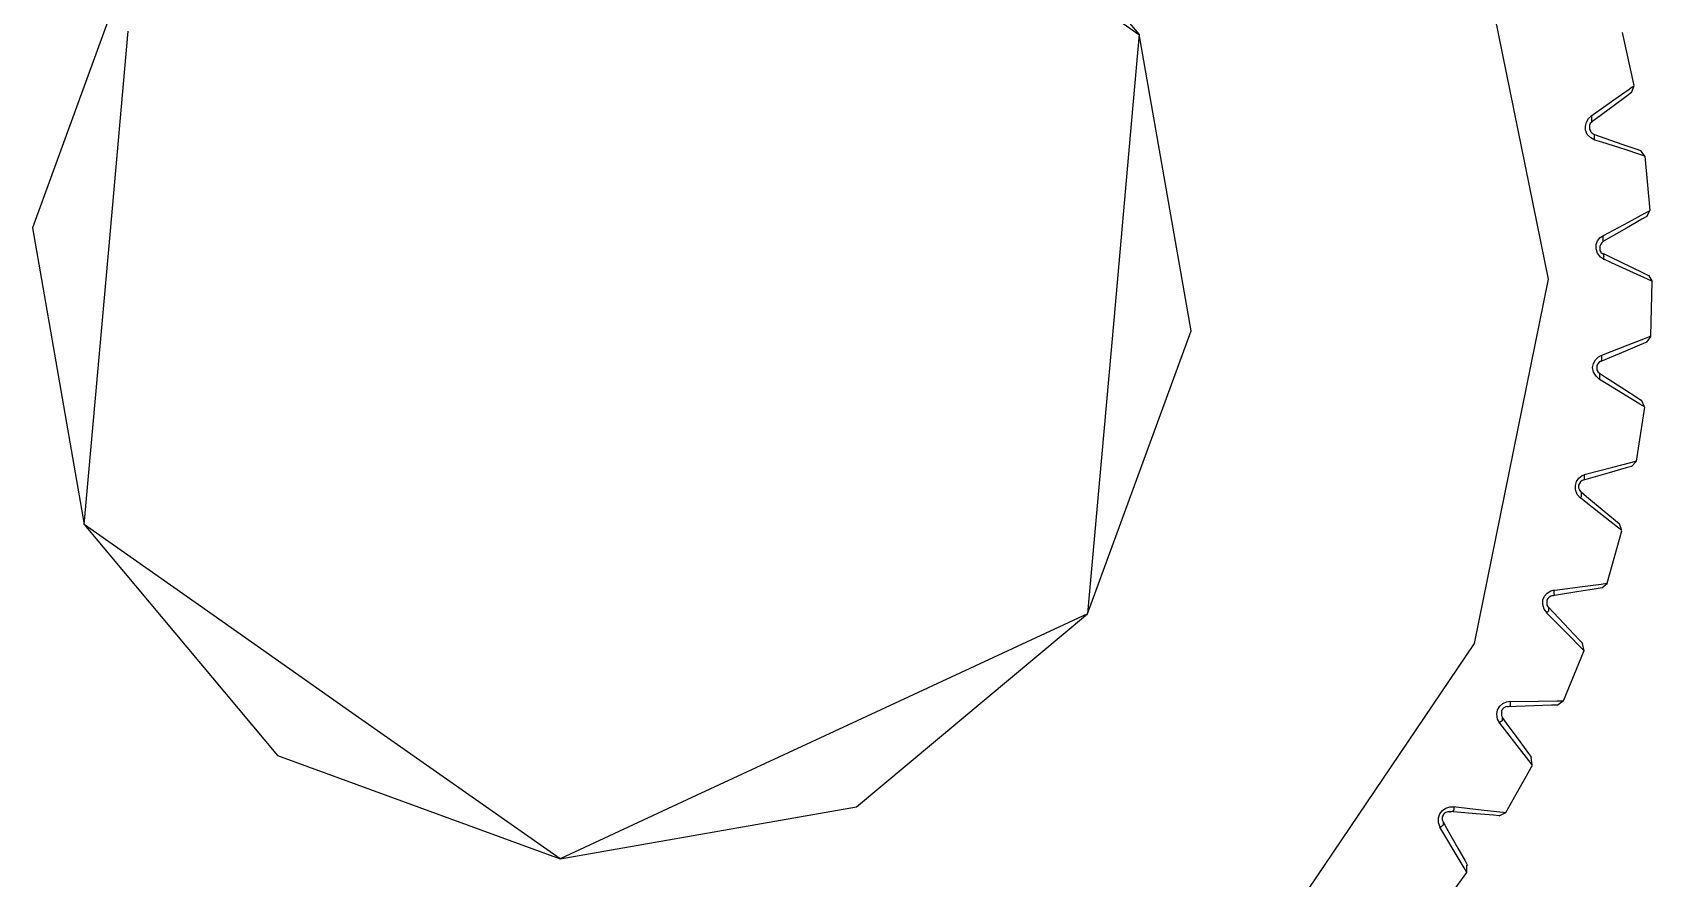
# Model space of a CAD drawing. Extents: x -1 to 1284, y 105 to 936.
# Drawn here: x 325.438 to 329.906, y 223.265 to 225.598 of the extents above; entities that cross this region are included whole.
import ezdxf

# ---------------------------------------------------------------- set-up
doc = ezdxf.new("R2010")
doc.units = 0

msp = doc.modelspace()

# ---------------------------------------------------------------- linework, layer by layer
for p, q in [((328.49, 225.593), (327.957201, 226.229766)), ((329.619, 224.917), (329.41454, 225.920858)), ((325.723, 225.839), (325.437955, 225.0592)), ((328.174425, 225.813527), (328.489596, 225.59218)), ((325.65294, 225.050236), (325.701914, 225.601119)), ((328.49, 225.593), (328.468833, 225.355471)), ((328.633059, 224.774797), (328.490028, 225.59265)), ((329.855, 225.451), (329.823224, 225.597616)), ((329.835565, 225.422845), (329.796353, 225.393723)), ((329.799447, 225.411659), (329.841701, 225.441467)), ((329.848, 225.432), (329.835565, 225.422845)), ((329.841701, 225.441467), (329.849903, 225.447341)), ((329.848, 225.432), (329.855408, 225.450838)), ((329.849903, 225.447341), (329.85493, 225.45086)), ((329.736, 225.367), (329.799447, 225.411659)), ((329.796353, 225.393723), (329.737484, 225.350006)), ((328.468833, 225.355471), (328.419859, 224.804585)), ((329.720806, 225.339682), (329.723452, 225.35053)), ((329.720806, 225.328226), (329.720806, 225.339682)), ((329.725833, 225.316769), (329.720806, 225.328226)), ((329.723452, 225.35053), (329.729273, 225.36024)), ((329.729273, 225.36024), (329.73721, 225.367463)), ((329.734296, 225.346481), (329.73165, 225.341719)), ((329.73165, 225.341719), (329.73165, 225.336374)), ((329.73165, 225.336374), (329.731888, 225.331664)), ((329.731888, 225.331664), (329.732073, 225.330606)), ((329.732073, 225.330606), (329.734719, 225.32624)), ((329.738, 225.35), (329.734296, 225.346481)), ((329.734719, 225.32624), (329.734719, 225.324918)), ((329.734719, 225.324918), (329.738423, 225.320658)), ((329.738, 225.365), (329.735354, 225.367699)), ((329.738, 225.362), (329.738, 225.365)), ((329.738, 225.359), (329.738, 225.362)), ((329.738026, 225.357117), (329.738, 225.359)), ((329.738, 225.355), (329.738026, 225.357117)), ((329.738, 225.353), (329.738, 225.355)), ((329.738, 225.351), (329.738, 225.353)), ((329.738, 225.35), (329.738, 225.351)), ((329.735358, 225.306874), (329.725833, 225.316769)), ((329.747, 225.301), (329.735358, 225.306874)), ((329.738423, 225.320658), (329.738423, 225.319864)), ((329.738423, 225.319864), (329.74398, 225.316901)), ((329.743, 225.317), (329.745646, 225.316206)), ((329.743, 225.317), (329.761521, 225.310571)), ((329.745106, 225.306354), (329.744894, 225.303497)), ((329.744894, 225.303497), (329.745, 225.301)), ((329.745646, 225.316206), (329.745, 225.315)), ((329.745, 225.315), (329.745, 225.314)), ((329.745, 225.314), (329.745, 225.312)), ((329.745, 225.312), (329.745, 225.309)), ((329.745, 225.309), (329.745106, 225.306354)), ((329.766229, 225.294835), (329.746385, 225.301133)), ((329.761521, 225.310571), (329.82129, 225.289907)), ((329.83002, 225.274568), (329.766229, 225.294835)), ((329.82129, 225.289907), (329.859443, 225.276731)), ((329.870712, 225.261604), (329.83002, 225.274568)), ((329.859443, 225.276731), (329.872937, 225.272074)), ((329.885, 225.257), (329.870712, 225.261604)), ((329.885, 225.257), (329.8723, 225.272743)), ((329.899, 225.107), (329.885242, 225.256376)), ((329.884877, 225.099187), (329.893872, 225.104003)), ((329.89, 225.09), (329.899525, 225.107806)), ((329.893872, 225.104003), (329.899164, 225.106887)), ((325.437955, 225.0592), (325.580998, 224.24135)), ((329.834067, 225.058224), (329.770356, 225.02192)), ((329.771, 225.038), (329.839342, 225.074687)), ((329.876506, 225.082406), (329.834067, 225.058224)), ((329.839342, 225.074687), (329.884877, 225.099187)), ((329.89, 225.09), (329.876506, 225.082406)), ((325.605606, 224.51754), (325.65294, 225.050236)), ((329.75051, 225.012645), (329.754479, 225.02307)), ((329.75051, 225.001162), (329.75051, 225.012645)), ((329.754479, 225.02307), (329.761623, 225.031986)), ((329.762856, 225.013512), (329.76021, 225.008353)), ((329.761623, 225.031986), (329.770354, 225.038204)), ((329.766031, 225.017931), (329.762856, 225.013512)), ((329.77, 225.021), (329.766031, 225.017931)), ((329.769947, 225.030381), (329.77, 225.033)), ((329.77, 225.028), (329.769947, 225.030381)), ((329.77, 225.036), (329.77, 225.038)), ((329.77, 225.033), (329.77, 225.036)), ((329.77, 225.026), (329.77, 225.028)), ((329.77, 225.024), (329.77, 225.026)), ((329.77, 225.022), (329.77, 225.024)), ((329.77, 225.021), (329.77, 225.022)), ((329.75395, 224.989203), (329.75051, 225.001162)), ((329.762152, 224.97825), (329.75395, 224.989203)), ((329.76021, 225.008353), (329.76021, 225.00367)), ((329.76021, 225.00367), (329.760263, 225.002611)), ((329.760263, 225.002611), (329.760263, 224.998087)), ((329.760263, 224.998087), (329.760263, 224.996764)), ((329.760263, 224.996764), (329.763438, 224.992108)), ((329.773, 224.971), (329.762152, 224.97825)), ((329.763438, 224.992108), (329.763438, 224.991314)), ((329.763438, 224.991314), (329.768465, 224.987715)), ((329.771106, 224.979619), (329.770894, 224.976973)), ((329.770894, 224.976973), (329.771, 224.974)), ((329.771, 224.988), (329.771, 224.987)), ((329.771, 224.988), (329.788727, 224.979375)), ((329.771, 224.987), (329.771, 224.986)), ((329.771, 224.986), (329.771, 224.984)), ((329.771, 224.984), (329.771, 224.982)), ((329.771, 224.982), (329.771106, 224.979619)), ((329.771, 224.974), (329.771, 224.971)), ((329.79252, 224.962879), (329.77347, 224.971505)), ((329.788727, 224.979375), (329.84556, 224.951665)), ((329.853374, 224.935077), (329.79252, 224.962879)), ((329.84556, 224.951665), (329.88186, 224.933991)), ((329.892242, 224.917297), (329.853374, 224.935077)), ((329.88186, 224.933991), (329.894825, 224.927747)), ((329.906, 224.911), (329.895417, 224.928171)), ((329.41454, 223.913142), (329.619, 224.917)), ((329.619, 224.917), (329.619, 224.917)), ((329.906, 224.911), (329.892242, 224.917297)), ((329.901, 224.761), (329.905233, 224.910958)), ((328.419859, 224.804585), (328.372499, 224.271889)), ((328.348, 223.995), (328.633059, 224.774797)), ((329.838284, 224.736181), (329.886438, 224.755019)), ((329.89, 224.744), (329.875977, 224.738073)), ((329.886438, 224.755019), (329.895963, 224.758723)), ((329.89, 224.744), (329.901642, 224.760536)), ((329.895963, 224.758723), (329.901519, 224.76084)), ((329.748623, 224.694869), (329.756825, 224.70286)), ((329.756825, 224.70286), (329.766085, 224.707992)), ((329.830919, 224.719182), (329.763291, 224.690824)), ((329.766, 224.708), (329.838284, 224.736181)), ((329.766, 224.705), (329.766, 224.708)), ((329.766159, 224.702054), (329.766, 224.705)), ((329.766, 224.697), (329.766238, 224.699381)), ((329.766238, 224.699381), (329.766159, 224.702054)), ((329.875977, 224.738073), (329.830919, 224.719182)), ((329.740685, 224.673676), (329.743331, 224.685)), ((329.743331, 224.661373), (329.740685, 224.673676)), ((329.743331, 224.685), (329.748623, 224.694869)), ((329.75021, 224.64952), (329.743331, 224.661373)), ((329.752417, 224.674887), (329.75239, 224.673829)), ((329.75239, 224.673829), (329.75239, 224.669198)), ((329.75239, 224.669198), (329.75239, 224.667875)), ((329.75239, 224.667875), (329.755036, 224.662875)), ((329.755063, 224.684385), (329.752417, 224.679491)), ((329.752417, 224.679491), (329.752417, 224.674887)), ((329.755036, 224.662875), (329.755036, 224.662081)), ((329.755036, 224.662081), (329.759534, 224.657901)), ((329.758767, 224.688354), (329.755063, 224.684385)), ((329.763, 224.691), (329.758767, 224.688354)), ((329.76, 224.658), (329.76, 224.657)), ((329.76, 224.658), (329.776404, 224.647311)), ((329.76, 224.657), (329.76, 224.655)), ((329.76, 224.655), (329.76, 224.653)), ((329.763, 224.691), (329.765646, 224.691794)), ((329.765646, 224.691794), (329.766, 224.693)), ((329.766, 224.695), (329.766, 224.697)), ((329.766, 224.693), (329.766, 224.695)), ((329.76, 224.641), (329.75021, 224.64952)), ((329.777532, 224.630177), (329.759805, 224.641025)), ((329.760185, 224.650883), (329.759974, 224.648502)), ((329.759974, 224.648502), (329.76, 224.646)), ((329.76, 224.653), (329.760185, 224.650883)), ((329.76, 224.646), (329.76, 224.643)), ((329.76, 224.643), (329.76, 224.641)), ((329.776404, 224.647311), (329.829506, 224.612949)), ((329.834602, 224.595242), (329.777532, 224.630177)), ((329.829506, 224.612949), (329.863372, 224.591015)), ((329.871035, 224.572911), (329.834602, 224.595242)), ((329.862, 224.416), (329.884225, 224.564354)), ((329.863372, 224.591015), (329.875279, 224.583263)), ((329.884, 224.565), (329.871035, 224.572911)), ((329.884, 224.565), (329.875533, 224.583336)), ((325.581, 224.241), (325.605606, 224.51754)), ((329.721, 224.38), (329.796142, 224.399262)), ((329.833183, 224.39682), (329.786193, 224.383485)), ((329.796142, 224.399262), (329.846227, 224.412147)), ((329.848, 224.401), (329.833183, 224.39682)), ((329.846227, 224.412147), (329.856017, 224.414793)), ((329.848, 224.401), (329.861494, 224.416002)), ((329.856017, 224.414793), (329.861838, 224.41638)), ((329.692977, 224.348687), (329.696417, 224.359694)), ((329.692977, 224.336225), (329.692977, 224.348687)), ((329.696417, 224.359694), (329.702767, 224.368875)), ((329.701289, 224.348284), (329.701236, 224.343627)), ((329.701236, 224.343627), (329.701448, 224.34204)), ((329.701448, 224.349342), (329.701289, 224.348284)), ((329.704094, 224.353814), (329.701448, 224.349342)), ((329.701448, 224.34204), (329.704094, 224.336774)), ((329.702767, 224.368875), (329.711762, 224.375833)), ((329.707269, 224.358391), (329.704094, 224.353814)), ((329.711502, 224.361883), (329.707269, 224.358391)), ((329.716, 224.364), (329.711502, 224.361883)), ((329.711762, 224.375833), (329.721552, 224.379802)), ((329.786193, 224.383485), (329.715629, 224.363482)), ((329.716, 224.364), (329.718646, 224.364794)), ((329.718, 224.372), (329.718238, 224.374646)), ((329.718, 224.369), (329.718, 224.372)), ((329.718, 224.367), (329.718, 224.369)), ((329.718, 224.366), (329.718, 224.367)), ((329.718646, 224.364794), (329.718, 224.366)), ((329.718212, 224.377503), (329.719, 224.38)), ((329.718238, 224.374646), (329.718212, 224.377503)), ((329.698269, 224.323631), (329.692977, 224.336225)), ((329.707, 224.314), (329.698269, 224.323631)), ((329.704094, 224.336774), (329.704094, 224.335981)), ((329.704094, 224.335981), (329.708063, 224.331271)), ((329.709, 224.317), (329.706354, 224.314354)), ((329.723157, 224.301517), (329.706753, 224.314429)), ((329.709, 224.327), (329.708894, 224.324883)), ((329.708894, 224.324883), (329.709, 224.322)), ((329.709, 224.331), (329.709, 224.33)), ((329.709, 224.331), (329.724081, 224.318406)), ((329.709, 224.33), (329.709, 224.328)), ((329.709, 224.328), (329.709, 224.327)), ((329.709, 224.322), (329.709, 224.319)), ((329.709, 224.319), (329.709, 224.317)), ((329.775624, 224.259957), (329.723157, 224.301517)), ((329.724081, 224.318406), (329.772659, 224.277898)), ((328.372499, 224.271889), (328.347893, 223.995349)), ((329.772659, 224.277898), (329.803641, 224.252048)), ((329.809094, 224.233393), (329.775624, 224.259957)), ((329.803641, 224.252048), (329.814489, 224.242894)), ((325.895601, 224.019475), (325.58043, 224.24082)), ((325.581, 224.241), (326.113786, 223.604241)), ((329.781, 224.079), (329.821005, 224.223584)), ((329.821, 224.224), (329.809094, 224.233393)), ((329.821, 224.224), (329.81465, 224.243235)), ((329.712941, 224.070054), (329.764217, 224.076801)), ((329.764217, 224.076801), (329.774271, 224.078124)), ((329.766, 224.066), (329.781346, 224.079256)), ((329.774271, 224.078124), (329.780357, 224.078918)), ((329.603623, 224.033221), (329.608121, 224.043725)), ((329.603623, 224.020786), (329.603623, 224.033221)), ((329.608121, 224.043725), (329.615529, 224.05206)), ((329.6173, 224.036533), (329.614654, 224.032274)), ((329.614654, 224.032274), (329.614654, 224.031215)), ((329.614654, 224.031215), (329.614654, 224.026611)), ((329.615529, 224.05206), (329.625319, 224.05788)), ((329.62074, 224.040714), (329.6173, 224.036533)), ((329.625238, 224.043677), (329.62074, 224.040714)), ((329.63, 224.045), (329.625238, 224.043677)), ((329.625319, 224.05788), (329.635637, 224.060632)), ((329.63, 224.045), (329.632646, 224.045529)), ((329.702659, 224.056052), (329.630216, 224.044701)), ((329.632646, 224.045529), (329.635292, 224.046587)), ((329.635, 224.058), (329.635026, 224.061016)), ((329.635, 224.055), (329.635, 224.058)), ((329.635, 224.052), (329.635, 224.055)), ((329.635, 224.05), (329.635, 224.052)), ((329.635, 224.048), (329.635, 224.05)), ((329.635292, 224.046587), (329.635, 224.048)), ((329.636, 224.06), (329.712941, 224.070054)), ((329.750919, 224.063619), (329.702659, 224.056052)), ((329.766, 224.066), (329.750919, 224.063619)), ((326.319172, 223.72201), (325.895601, 224.019475)), ((327.710854, 223.462031), (328.34762, 223.994827)), ((328.348, 223.995), (327.712075, 223.699538)), ((329.607327, 224.007636), (329.603623, 224.020786)), ((329.615, 223.997), (329.607327, 224.007636)), ((329.616354, 223.999619), (329.613708, 223.997237)), ((329.614654, 224.026611), (329.614707, 224.025024)), ((329.614707, 224.025024), (329.614707, 224.019574)), ((329.614707, 224.019574), (329.614707, 224.018515)), ((329.614707, 224.018515), (329.618147, 224.013356)), ((329.629344, 223.981752), (329.614791, 223.996542)), ((329.619, 224.002), (329.616354, 223.999619)), ((329.619, 224.013), (329.619, 224.012)), ((329.619, 224.013), (329.632494, 223.998686)), ((329.619, 224.012), (329.619, 224.01)), ((329.619, 224.01), (329.619053, 224.008148)), ((329.619053, 224.008148), (329.619, 224.006)), ((329.619, 224.006), (329.619, 224.004)), ((329.619, 224.004), (329.619, 224.002)), ((329.632494, 223.998686), (329.675832, 223.95262)), ((329.676386, 223.934174), (329.629344, 223.981752)), ((329.675832, 223.95262), (329.703481, 223.923222)), ((328.860611, 223.093702), (329.41454, 223.913142)), ((329.706417, 223.903769), (329.676386, 223.934174)), ((329.703481, 223.923222), (329.713271, 223.912824)), ((329.717, 223.893), (329.706417, 223.903769)), ((329.717, 223.893), (329.713031, 223.912844)), ((329.66, 223.755), (329.717124, 223.89371)), ((326.893, 223.319), (326.319172, 223.72201)), ((329.476004, 223.717977), (329.47865, 223.7302)), ((329.47865, 223.704483), (329.476004, 223.717977)), ((329.47865, 223.7302), (329.484471, 223.740069)), ((329.484471, 223.740069), (329.492938, 223.747451)), ((329.489331, 223.722834), (329.489199, 223.721246)), ((329.489199, 223.721246), (329.489199, 223.71569)), ((329.489199, 223.71569), (329.489199, 223.714632)), ((329.491977, 223.732121), (329.489331, 223.728126)), ((329.489331, 223.728126), (329.489331, 223.727332)), ((329.489331, 223.727332), (329.489331, 223.722834)), ((329.495946, 223.735825), (329.491977, 223.732121)), ((329.492938, 223.747451), (329.503256, 223.752055)), ((329.500973, 223.738206), (329.495946, 223.735825)), ((329.506, 223.739), (329.500973, 223.738206)), ((329.503256, 223.752055), (329.51384, 223.753642)), ((329.578839, 223.740883), (329.505549, 223.738238)), ((329.506, 223.739), (329.508646, 223.739265)), ((329.508646, 223.739265), (329.511292, 223.740058)), ((329.511292, 223.740058), (329.513937, 223.741381)), ((329.513937, 223.741381), (329.514, 223.743)), ((329.514, 223.753), (329.591576, 223.753794)), ((329.514, 223.75), (329.514, 223.753)), ((329.514, 223.748), (329.514, 223.75)), ((329.514, 223.745), (329.514, 223.748)), ((329.514, 223.743), (329.514, 223.745)), ((329.627654, 223.742471), (329.578839, 223.740883)), ((329.591576, 223.753794), (329.643275, 223.754323)), ((329.643, 223.743), (329.627654, 223.742471)), ((329.643, 223.743), (329.659669, 223.754324)), ((329.643275, 223.754323), (329.653594, 223.754431)), ((329.653594, 223.754431), (329.659679, 223.754495)), ((327.712075, 223.699538), (327.242678, 223.481453)), ((329.485, 223.693), (329.47865, 223.704483)), ((329.485708, 223.695767), (329.483063, 223.69365)), ((329.497562, 223.676663), (329.484862, 223.693094)), ((329.488354, 223.697883), (329.485708, 223.695767)), ((329.491, 223.7), (329.488354, 223.697883)), ((329.489199, 223.714632), (329.492109, 223.709102)), ((329.491, 223.709), (329.491, 223.707)), ((329.491, 223.709), (329.502642, 223.693151)), ((329.491, 223.707), (329.491265, 223.705412)), ((329.491106, 223.70356), (329.491, 223.702)), ((329.491, 223.702), (329.491, 223.7)), ((329.491265, 223.705412), (329.491106, 223.70356)), ((329.538546, 223.62376), (329.497562, 223.676663)), ((329.502642, 223.693151), (329.540107, 223.642198)), ((329.540107, 223.642198), (329.563919, 223.609681)), ((326.113786, 223.604241), (326.89357, 223.31918)), ((329.56474, 223.589959), (329.538546, 223.62376)), ((329.563919, 223.609681), (329.572386, 223.598171)), ((329.574, 223.578), (329.56474, 223.589959)), ((329.574, 223.578), (329.571354, 223.598161)), ((329.501, 223.447), (329.574448, 223.577812)), ((326.893, 223.319), (327.710854, 223.462031)), ((327.242678, 223.481453), (326.893376, 223.319174)), ((329.319206, 223.443624), (329.32635, 223.452725)), ((329.32635, 223.452725), (329.33561, 223.459023)), ((329.33561, 223.459023), (329.346458, 223.462356)), ((329.340973, 223.448754), (329.335681, 223.446902)), ((329.346, 223.449), (329.340973, 223.448754)), ((329.418997, 223.44353), (329.345946, 223.449853)), ((329.346, 223.449), (329.348646, 223.449124)), ((329.346458, 223.462356), (329.357042, 223.462549)), ((329.348646, 223.449124), (329.351292, 223.449654)), ((329.351292, 223.449654), (329.353937, 223.450712)), ((329.353937, 223.450712), (329.356583, 223.452299)), ((329.356, 223.463), (329.433073, 223.454375)), ((329.356583, 223.452299), (329.359229, 223.454416)), ((329.359, 223.46), (329.359, 223.463)), ((329.359, 223.457), (329.359, 223.46)), ((329.359229, 223.454416), (329.359, 223.457)), ((329.433073, 223.454375), (329.484481, 223.44866)), ((329.483, 223.438), (329.500992, 223.447234)), ((329.484481, 223.44866), (329.494536, 223.447601)), ((329.494536, 223.447601), (329.500621, 223.446808)), ((329.315238, 223.431797), (329.319206, 223.443624)), ((329.315238, 223.418144), (329.315238, 223.431797)), ((329.32, 223.406), (329.315238, 223.418144)), ((329.330077, 223.388151), (329.319493, 223.40601)), ((329.322708, 223.407767), (329.320063, 223.405915)), ((329.325354, 223.409883), (329.322708, 223.407767)), ((329.328, 223.412), (329.325354, 223.409883)), ((329.325627, 223.433329), (329.325495, 223.427746)), ((329.325495, 223.427746), (329.325654, 223.426688)), ((329.328273, 223.439255), (329.325627, 223.434916)), ((329.325627, 223.434916), (329.325627, 223.433329)), ((329.325654, 223.426688), (329.328299, 223.420867)), ((329.328, 223.421), (329.328, 223.42)), ((329.328, 223.421), (329.33779, 223.403855)), ((329.328, 223.42), (329.328079, 223.418412)), ((329.328079, 223.418412), (329.328, 223.416)), ((329.328, 223.416), (329.328, 223.414)), ((329.328, 223.414), (329.328, 223.412)), ((329.331183, 223.4437), (329.328273, 223.440049)), ((329.328273, 223.440049), (329.328273, 223.439255)), ((329.335681, 223.446902), (329.331183, 223.4437)), ((329.33779, 223.403855), (329.368825, 223.348758)), ((329.467654, 223.439323), (329.418997, 223.44353)), ((329.483, 223.438), (329.467654, 223.439323)), ((329.364367, 223.330697), (329.330077, 223.388151)), ((329.386327, 223.293991), (329.364367, 223.330697)), ((329.368825, 223.348758), (329.388669, 223.313595)), ((329.388669, 223.313595), (329.395548, 223.30116)), ((329.305, 223.16), (329.393662, 223.281004)), ((329.394, 223.281), (329.386327, 223.293991)), ((329.394, 223.281), (329.394, 223.301214))]:
    msp.add_line(p, q)

doc.saveas('drawing.dxf')
